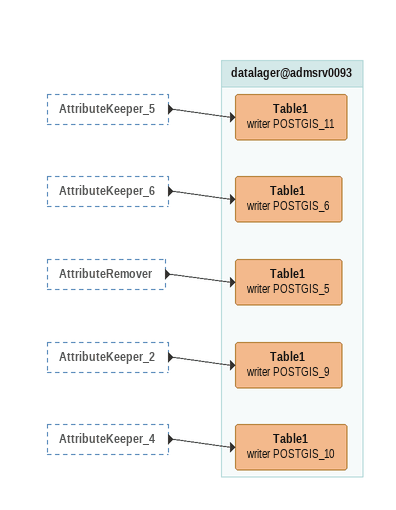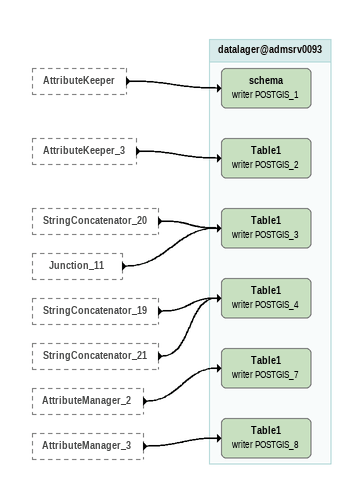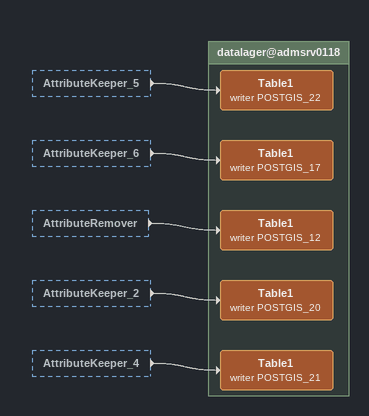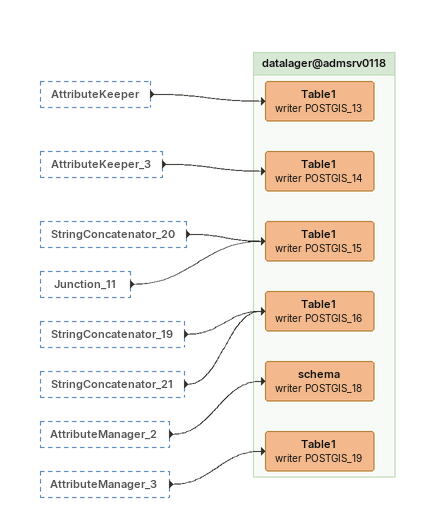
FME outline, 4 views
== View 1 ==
AttributeKeeper_5 [outside]
    -> Table1 (writer POSTGIS_11)
AttributeKeeper_6 [outside]
    -> Table1 (writer POSTGIS_6)
AttributeRemover [outside]
    -> Table1 (writer POSTGIS_5)
AttributeKeeper_2 [outside]
    -> Table1 (writer POSTGIS_9)
AttributeKeeper_4 [outside]
    -> Table1 (writer POSTGIS_10)

Bookmark: datalager@admsrv0093
Table1 (writer POSTGIS_11)
Table1 (writer POSTGIS_6)
Table1 (writer POSTGIS_5)
Table1 (writer POSTGIS_9)
Table1 (writer POSTGIS_10)

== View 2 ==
AttributeKeeper [outside]
    -> schema (writer POSTGIS_1)
AttributeKeeper_3 [outside]
    -> Table1 (writer POSTGIS_2)
StringConcatenator_20 [outside]
    -> Table1 (writer POSTGIS_3)
Junction_11 [outside]
    -> Table1 (writer POSTGIS_3)
StringConcatenator_19 [outside]
    -> Table1 (writer POSTGIS_4)
StringConcatenator_21 [outside]
    -> Table1 (writer POSTGIS_4)
AttributeManager_2 [outside]
    -> Table1 (writer POSTGIS_7)
AttributeManager_3 [outside]
    -> Table1 (writer POSTGIS_8)

Bookmark: datalager@admsrv0093
schema (writer POSTGIS_1)
Table1 (writer POSTGIS_2)
Table1 (writer POSTGIS_3)
Table1 (writer POSTGIS_4)
Table1 (writer POSTGIS_7)
Table1 (writer POSTGIS_8)

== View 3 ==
AttributeKeeper_5 [outside]
    -> Table1 (writer POSTGIS_22)
AttributeKeeper_6 [outside]
    -> Table1 (writer POSTGIS_17)
AttributeRemover [outside]
    -> Table1 (writer POSTGIS_12)
AttributeKeeper_2 [outside]
    -> Table1 (writer POSTGIS_20)
AttributeKeeper_4 [outside]
    -> Table1 (writer POSTGIS_21)

Bookmark: datalager@admsrv0118
Table1 (writer POSTGIS_22)
Table1 (writer POSTGIS_17)
Table1 (writer POSTGIS_12)
Table1 (writer POSTGIS_20)
Table1 (writer POSTGIS_21)

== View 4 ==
AttributeKeeper [outside]
    -> Table1 (writer POSTGIS_13)
AttributeKeeper_3 [outside]
    -> Table1 (writer POSTGIS_14)
StringConcatenator_20 [outside]
    -> Table1 (writer POSTGIS_15)
Junction_11 [outside]
    -> Table1 (writer POSTGIS_15)
StringConcatenator_19 [outside]
    -> Table1 (writer POSTGIS_16)
StringConcatenator_21 [outside]
    -> Table1 (writer POSTGIS_16)
AttributeManager_2 [outside]
    -> schema (writer POSTGIS_18)
AttributeManager_3 [outside]
    -> Table1 (writer POSTGIS_19)

Bookmark: datalager@admsrv0118
Table1 (writer POSTGIS_13)
Table1 (writer POSTGIS_14)
Table1 (writer POSTGIS_15)
Table1 (writer POSTGIS_16)
schema (writer POSTGIS_18)
Table1 (writer POSTGIS_19)
